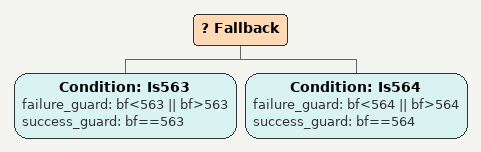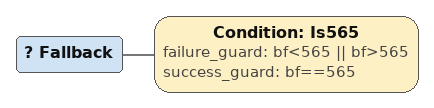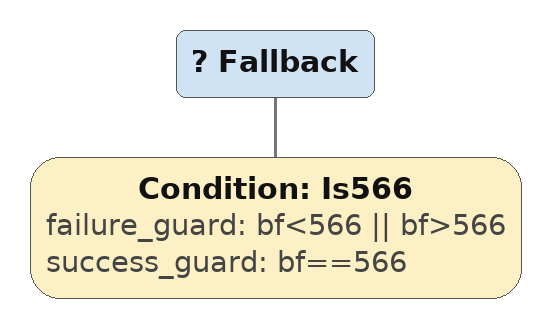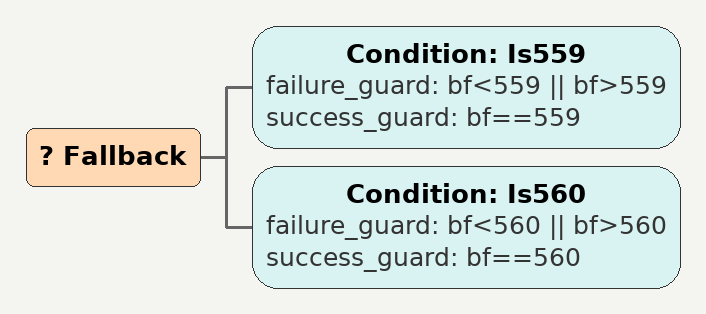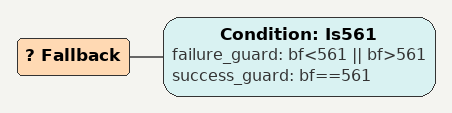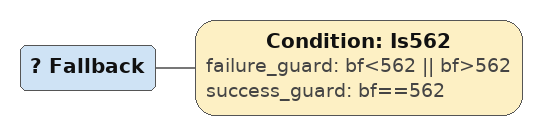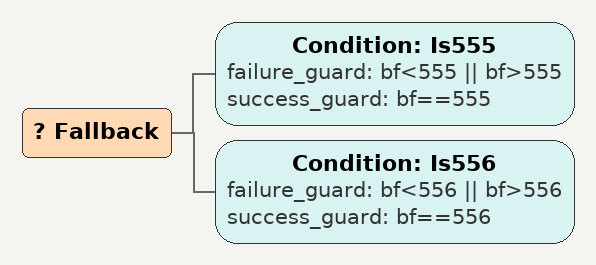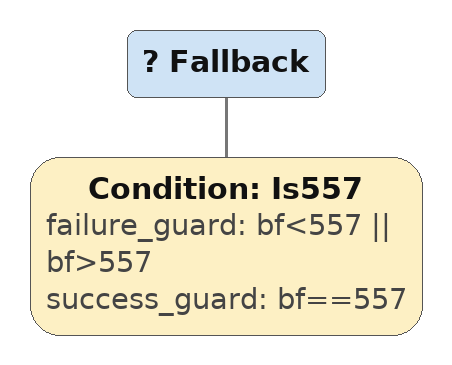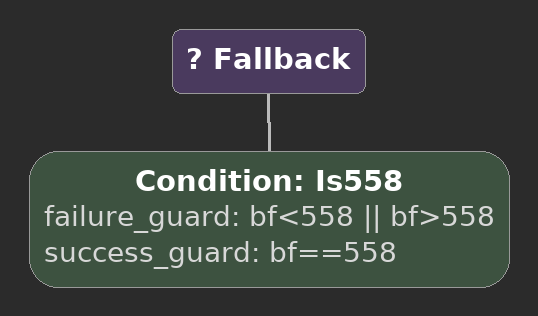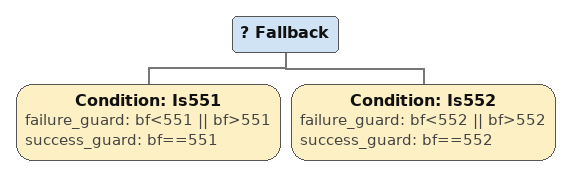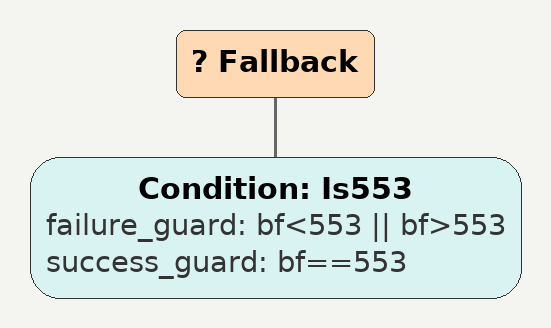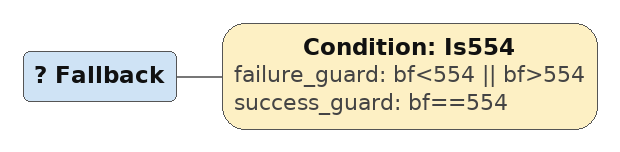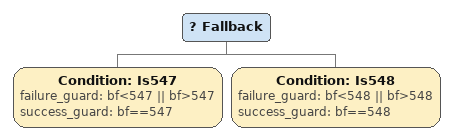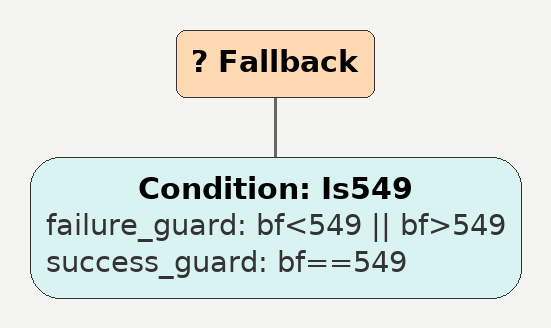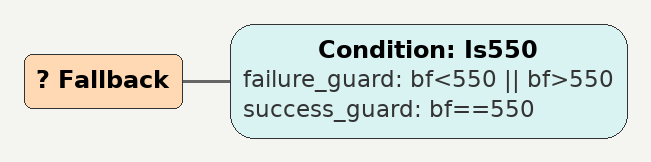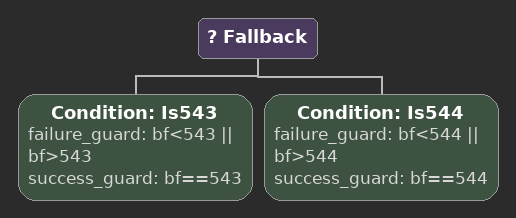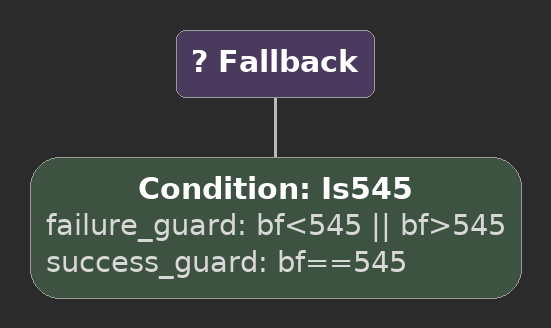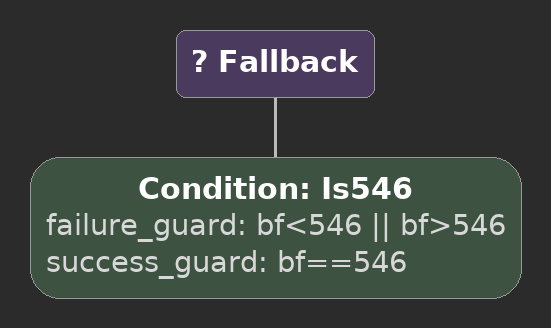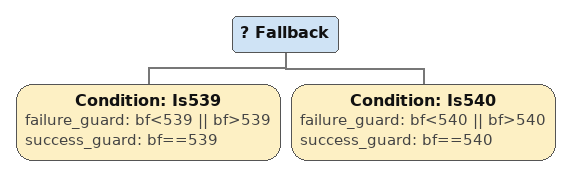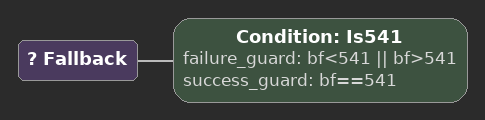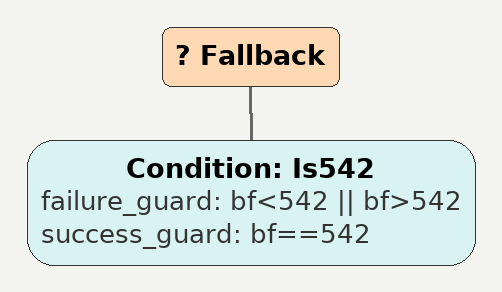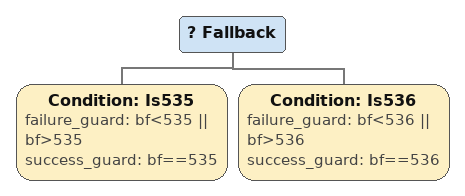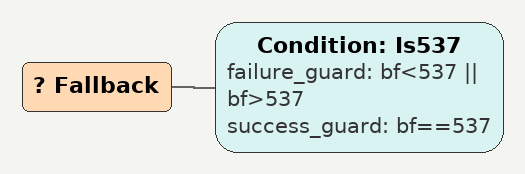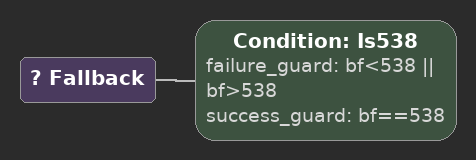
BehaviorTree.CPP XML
<Fallback>
    <Condition ID="Is563" failure_guard="bf&lt;563 || bf>563" success_guard="bf==563"/>
    <Condition ID="Is564" failure_guard="bf&lt;564 || bf>564" success_guard="bf==564"/>
        sequence562
        sequence
        children {
        } end_children
    } end_composite
</Fallback>

<Fallback>
    <Condition ID="Is565" failure_guard="bf&lt;565 || bf>565" success_guard="bf==565"/>
        sequence562
        sequence
        children {
        } end_children
    } end_composite
</Fallback>

<Fallback>
    <Condition ID="Is566" failure_guard="bf&lt;566 || bf>566" success_guard="bf==566"/>
        sequence562
        sequence
        children {
        } end_children
    } end_composite
</Fallback>

<Fallback>
    <Condition ID="Is559" failure_guard="bf&lt;559 || bf>559" success_guard="bf==559"/>
    <Condition ID="Is560" failure_guard="bf&lt;560 || bf>560" success_guard="bf==560"/>
        sequence558
        sequence
        children {
        } end_children
    } end_composite
</Fallback>

<Fallback>
    <Condition ID="Is561" failure_guard="bf&lt;561 || bf>561" success_guard="bf==561"/>
        sequence558
        sequence
        children {
        } end_children
    } end_composite
</Fallback>

<Fallback>
    <Condition ID="Is562" failure_guard="bf&lt;562 || bf>562" success_guard="bf==562"/>
        sequence558
        sequence
        children {
        } end_children
    } end_composite
</Fallback>

<Fallback>
    <Condition ID="Is555" failure_guard="bf&lt;555 || bf>555" success_guard="bf==555"/>
    <Condition ID="Is556" failure_guard="bf&lt;556 || bf>556" success_guard="bf==556"/>
        sequence554
        sequence
        children {
        } end_children
    } end_composite
</Fallback>

<Fallback>
    <Condition ID="Is557" failure_guard="bf&lt;557 || bf>557" success_guard="bf==557"/>
        sequence554
        sequence
        children {
        } end_children
    } end_composite
</Fallback>

<Fallback>
    <Condition ID="Is558" failure_guard="bf&lt;558 || bf>558" success_guard="bf==558"/>
        sequence554
        sequence
        children {
        } end_children
    } end_composite
</Fallback>

<Fallback>
    <Condition ID="Is551" failure_guard="bf&lt;551 || bf>551" success_guard="bf==551"/>
    <Condition ID="Is552" failure_guard="bf&lt;552 || bf>552" success_guard="bf==552"/>
        sequence550
        sequence
        children {
        } end_children
    } end_composite
</Fallback>

<Fallback>
    <Condition ID="Is553" failure_guard="bf&lt;553 || bf>553" success_guard="bf==553"/>
        sequence550
        sequence
        children {
        } end_children
    } end_composite
</Fallback>

<Fallback>
    <Condition ID="Is554" failure_guard="bf&lt;554 || bf>554" success_guard="bf==554"/>
        sequence550
        sequence
        children {
        } end_children
    } end_composite
</Fallback>

<Fallback>
    <Condition ID="Is547" failure_guard="bf&lt;547 || bf>547" success_guard="bf==547"/>
    <Condition ID="Is548" failure_guard="bf&lt;548 || bf>548" success_guard="bf==548"/>
        sequence546
        sequence
        children {
        } end_children
    } end_composite
</Fallback>

<Fallback>
    <Condition ID="Is549" failure_guard="bf&lt;549 || bf>549" success_guard="bf==549"/>
        sequence546
        sequence
        children {
        } end_children
    } end_composite
</Fallback>

<Fallback>
    <Condition ID="Is550" failure_guard="bf&lt;550 || bf>550" success_guard="bf==550"/>
        sequence546
        sequence
        children {
        } end_children
    } end_composite
</Fallback>

<Fallback>
    <Condition ID="Is543" failure_guard="bf&lt;543 || bf>543" success_guard="bf==543"/>
    <Condition ID="Is544" failure_guard="bf&lt;544 || bf>544" success_guard="bf==544"/>
        sequence542
        sequence
        children {
        } end_children
    } end_composite
</Fallback>

<Fallback>
    <Condition ID="Is545" failure_guard="bf&lt;545 || bf>545" success_guard="bf==545"/>
        sequence542
        sequence
        children {
        } end_children
    } end_composite
</Fallback>

<Fallback>
    <Condition ID="Is546" failure_guard="bf&lt;546 || bf>546" success_guard="bf==546"/>
        sequence542
        sequence
        children {
        } end_children
    } end_composite
</Fallback>

<Fallback>
    <Condition ID="Is539" failure_guard="bf&lt;539 || bf>539" success_guard="bf==539"/>
    <Condition ID="Is540" failure_guard="bf&lt;540 || bf>540" success_guard="bf==540"/>
        sequence538
        sequence
        children {
        } end_children
    } end_composite
</Fallback>

<Fallback>
    <Condition ID="Is541" failure_guard="bf&lt;541 || bf>541" success_guard="bf==541"/>
        sequence538
        sequence
        children {
        } end_children
    } end_composite
</Fallback>

<Fallback>
    <Condition ID="Is542" failure_guard="bf&lt;542 || bf>542" success_guard="bf==542"/>
        sequence538
        sequence
        children {
        } end_children
    } end_composite
</Fallback>

<Fallback>
    <Condition ID="Is535" failure_guard="bf&lt;535 || bf>535" success_guard="bf==535"/>
    <Condition ID="Is536" failure_guard="bf&lt;536 || bf>536" success_guard="bf==536"/>
        sequence534
        sequence
        children {
        } end_children
    } end_composite
</Fallback>

<Fallback>
    <Condition ID="Is537" failure_guard="bf&lt;537 || bf>537" success_guard="bf==537"/>
        sequence534
        sequence
        children {
        } end_children
    } end_composite
</Fallback>

<Fallback>
    <Condition ID="Is538" failure_guard="bf&lt;538 || bf>538" success_guard="bf==538"/>
        sequence534
        sequence
        children {
        } end_children
    } end_composite
</Fallback>
